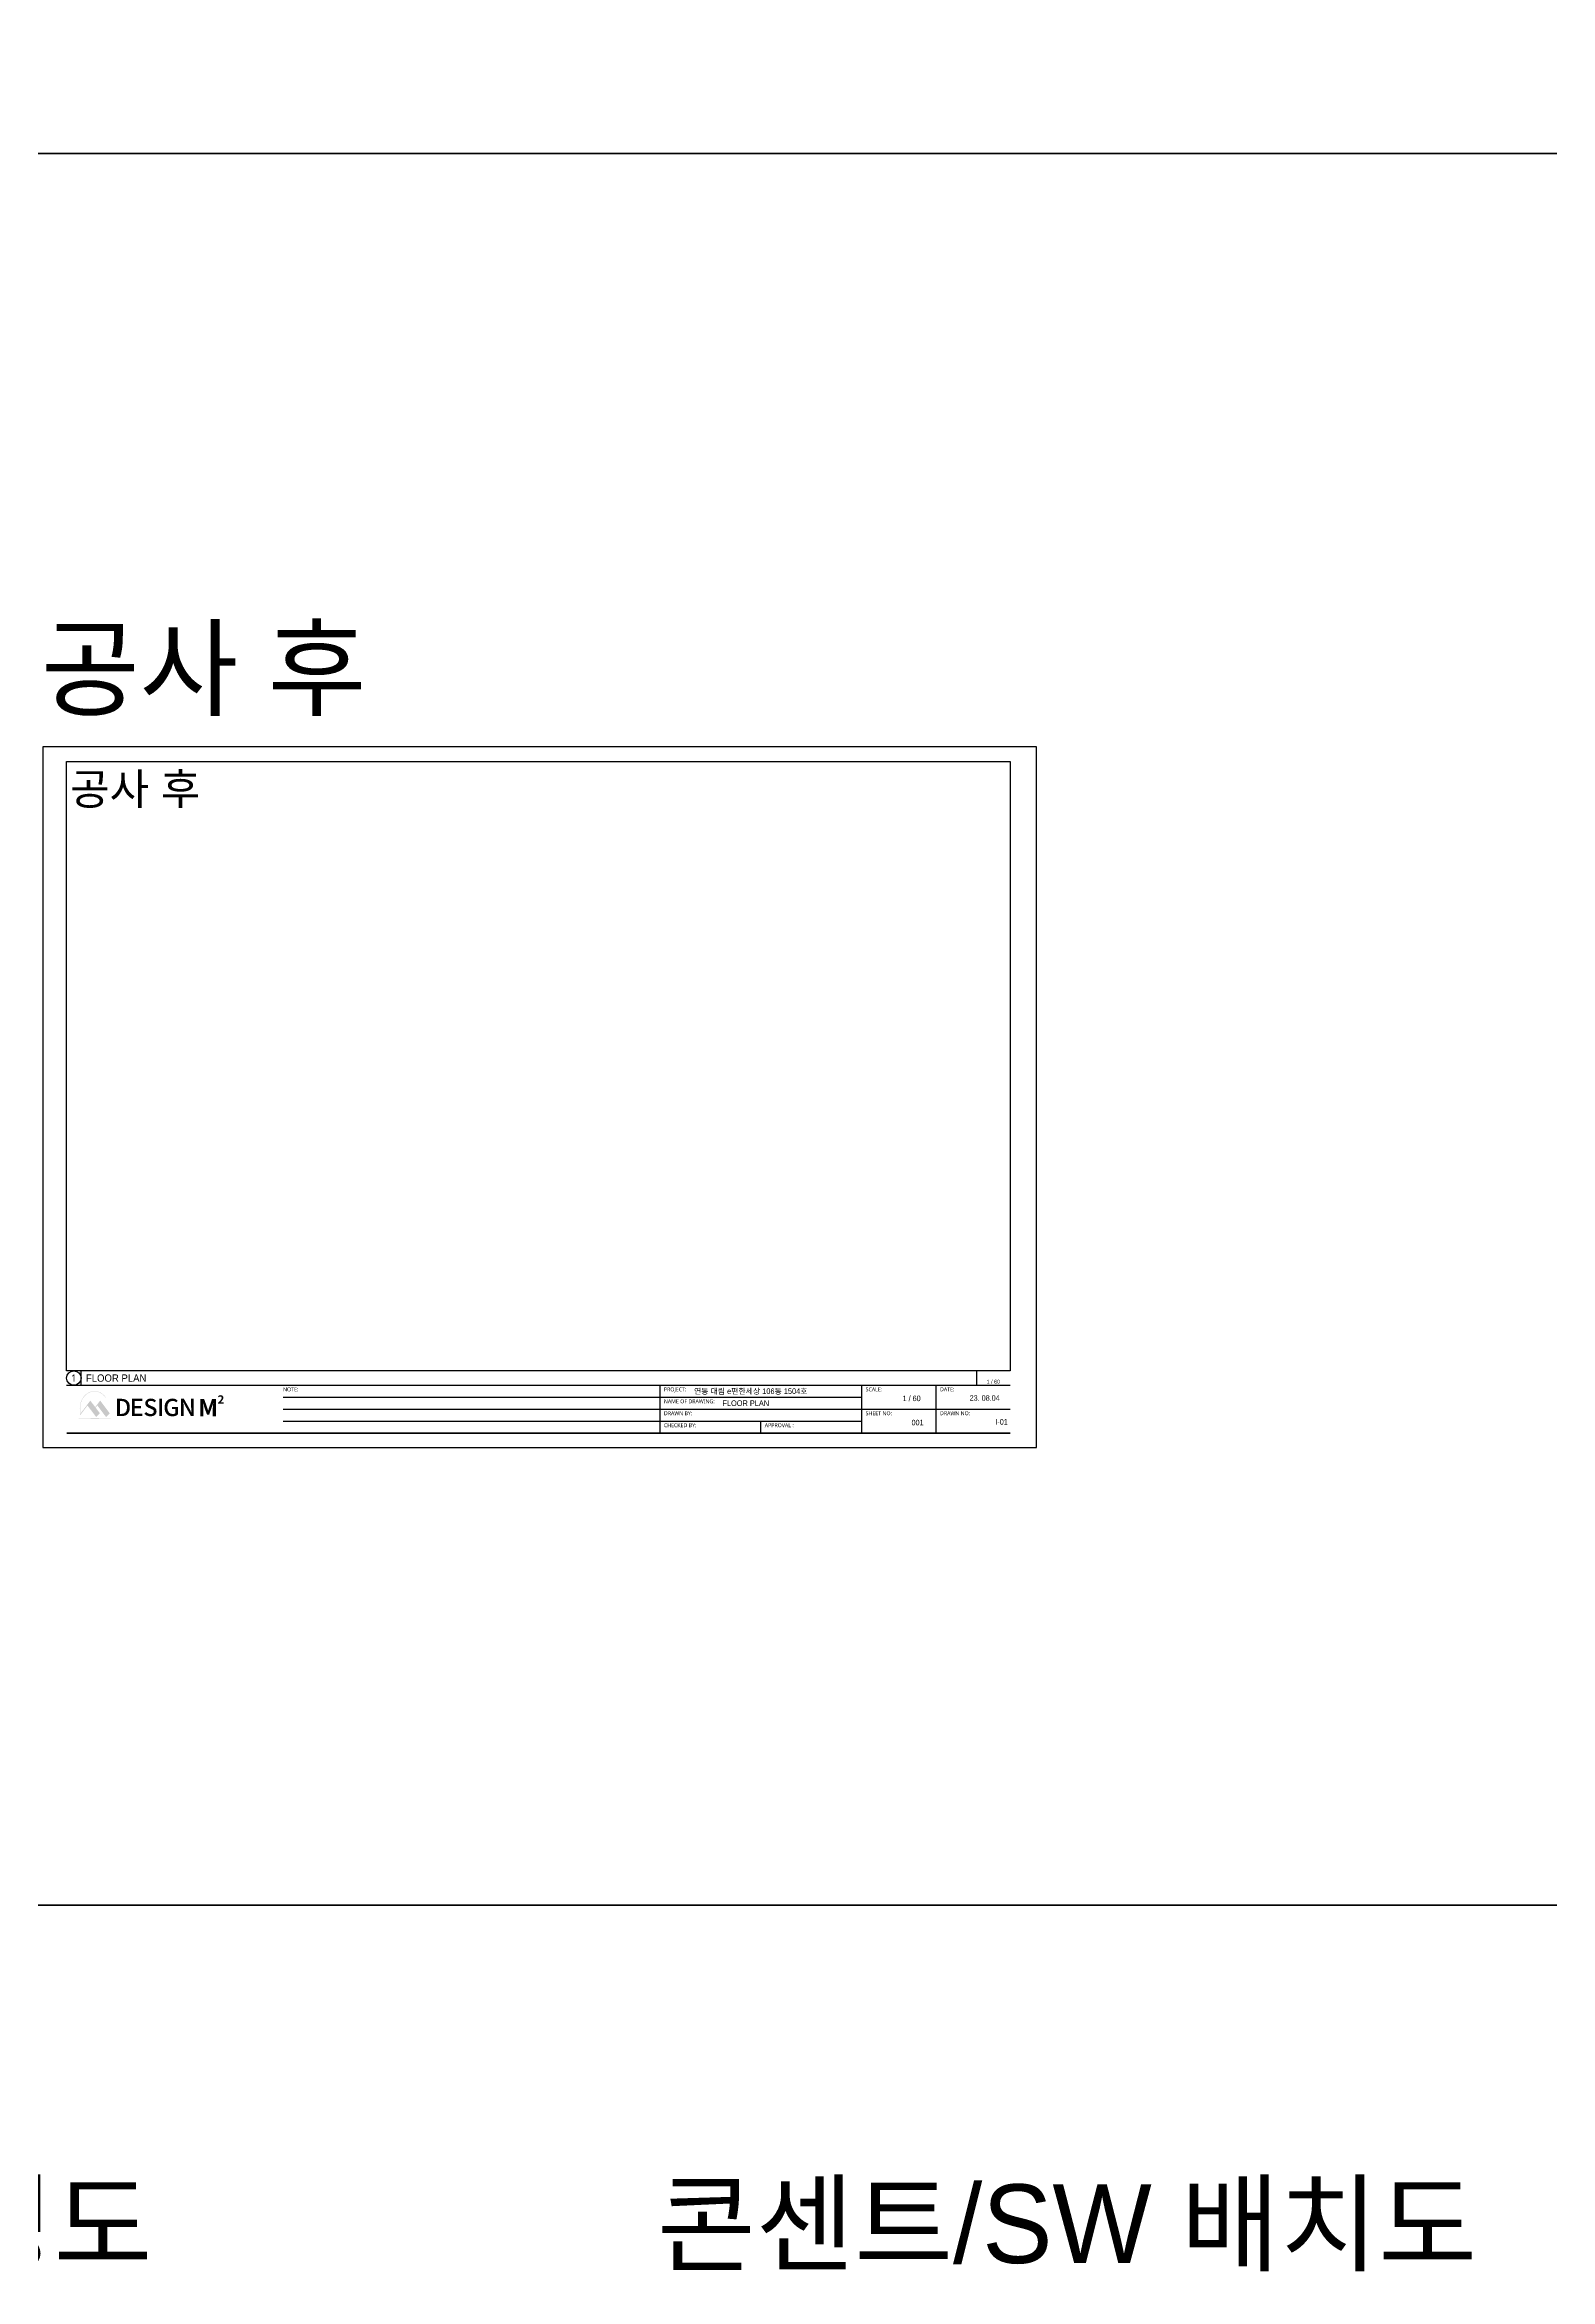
# Model space of a CAD drawing. Header units: millimetres. Extents: x 0 to 400063, y 963 to 238763.
# Drawn here: x 91487 to 129773, y 125095 to 181929 of the extents above; entities that cross this region are included whole.
import ezdxf
from ezdxf.enums import TextEntityAlignment as Align

# ---------------------------------------------------------------- set-up
doc = ezdxf.new("R2010")
doc.units = ezdxf.units.MM
doc.header["$LTSCALE"] = 40
doc.linetypes.add('HIDDEN', pattern=[2, 1, -1])
doc.layers.get('Defpoints').update_dxf_attribs({"color": 249})
for name, color, linetype in [('01-FUR', 6, 'Continuous'), ('3TXT', 3, 'Continuous'), ('DWG', 7, 'Continuous'), ('FORTXT', 6, 'Continuous'), ('GPG-TEXT', 3, 'Continuous'), ('sheet', 7, 'Continuous'), ('★FORM', 7, 'Continuous')]:
    doc.layers.add(name, color=color, linetype=linetype)
doc.styles.add('마감재', font='stylu.ttf')
doc.styles.add('맑은고딕', font='malgun.ttf')
doc.styles.add('울릉도L', font='HYWULM.TTF')

msp = doc.modelspace()

# ---------------------------------------------------------------- hatches: boundary and pattern name
at = {"layer": 'DWG'}
h = msp.add_hatch(color=8, dxfattribs=at)
h.dxf.hatch_style = 2
edge = h.paths.add_edge_path()
edge.add_spline(control_points=[(92381.3, 147086.3), (92381.3, 147086.3), (92390.1, 147079.3), (92390.1, 147079.3), (92390.7, 147078.8), (92391.5, 147078.6), (92392.3, 147078.7), (92393, 147078.8), (92393.8, 147079.2), (92394.2, 147079.9), (92394.2, 147079.9), (92574.2, 147319.5), (92574.2, 147319.5), (92574.2, 147319.5), (92794.2, 147028.8), (92794.2, 147028.8), (92794.8, 147028.1), (92795.5, 147027.7), (92796.4, 147027.7), (92796.5, 147027.7), (92796.5, 147027.7), (92796.6, 147027.7), (92797.4, 147027.7), (92798.1, 147028), (92798.7, 147028.5), (92798.7, 147028.5), (92888.6, 147118.8), (92888.6, 147118.8), (92889.7, 147119.9), (92889.8, 147121.5), (92888.9, 147122.7), (92888.9, 147122.7), (92783, 147263.1), (92783, 147263.1), (92783, 147263.1), (92825.4, 147319.5), (92825.4, 147319.5), (92825.4, 147319.5), (93045.5, 147028.8), (93045.5, 147028.8), (93046, 147028.1), (93046.8, 147027.7), (93047.6, 147027.7), (93047.7, 147027.7), (93047.8, 147027.7), (93047.8, 147027.7), (93048.6, 147027.7), (93049.4, 147028), (93049.9, 147028.5), (93049.9, 147028.5), (93139.9, 147118.8), (93139.9, 147118.8), (93140.9, 147119.9), (93141, 147121.5), (93140.1, 147122.7), (93140.1, 147122.7), (92900.1, 147441.1), (92900.1, 147441.1), (92899.5, 147441.9), (92898.6, 147442.3), (92897.7, 147442.3), (92897.7, 147442.3), (92897.7, 147442.3), (92897.7, 147442.3), (92896.8, 147442.3), (92895.9, 147441.9), (92895.4, 147441.1), (92895.4, 147441.1), (92772.3, 147277.3), (92772.3, 147277.3), (92772.3, 147277.3), (92648.9, 147441.1), (92648.9, 147441.1), (92648.3, 147441.9), (92647.4, 147442.3), (92646.5, 147442.3), (92646.5, 147442.3), (92646.5, 147442.3), (92646.5, 147442.3), (92645.6, 147442.3), (92644.7, 147441.9), (92644.1, 147441.1), (92644.1, 147441.1), (92406.2, 147124.3), (92406.2, 147124.3), (92395.1, 147165.6), (92389.4, 147208.7), (92389.4, 147252.4), (92389.4, 147486.5), (92551.8, 147677), (92751.4, 147677), (92859.3, 147677), (92960.8, 147621.1), (93029.9, 147523.7), (93030.3, 147523), (93031.2, 147522.8), (93031.9, 147523.3), (93031.9, 147523.3), (93036.8, 147526.5), (93036.8, 147526.5), (93037.1, 147526.8), (93037.3, 147527.1), (93037.4, 147527.5), (93037.5, 147527.8), (93037.4, 147528.2), (93037.2, 147528.5), (92966.4, 147628.4), (92862.2, 147685.6), (92751.4, 147685.6), (92546.9, 147685.6), (92380.5, 147491.3), (92380.5, 147252.4), (92380.5, 147205.5), (92386.9, 147159.4), (92399.5, 147115.3), (92399.5, 147115.3), (92380.7, 147090.4), (92380.7, 147090.4), (92379.8, 147089.1), (92380, 147087.3), (92381.3, 147086.3)], knot_values=[0, 0, 0, 0, 1, 1, 1, 2, 2, 2, 3, 3, 3, 4, 4, 4, 5, 5, 5, 6, 6, 6, 7, 7, 7, 8, 8, 8, 9, 9, 9, 10, 10, 10, 11, 11, 11, 12, 12, 12, 13, 13, 13, 14, 14, 14, 15, 15, 15, 16, 16, 16, 17, 17, 17, 18, 18, 18, 19, 19, 19, 20, 20, 20, 21, 21, 21, 22, 22, 22, 23, 23, 23, 24, 24, 24, 25, 25, 25, 26, 26, 26, 27, 27, 27, 28, 28, 28, 29, 29, 29, 30, 30, 30, 31, 31, 31, 32, 32, 32, 33, 33, 33, 34, 34, 34, 35, 35, 35, 36, 36, 36, 37, 37, 37, 38, 38, 38, 39, 39, 39, 40, 40, 40, 40], degree=3, periodic=0)
h = msp.add_hatch(color=8, dxfattribs=at)
h.dxf.hatch_style = 2
edge = h.paths.add_edge_path()
edge.add_spline(control_points=[(93329.3, 147489.4), (93329.3, 147489.4), (93442.2, 147489.4), (93442.2, 147489.4), (93575.8, 147489.4), (93652.1, 147414.2), (93652.1, 147270.9), (93652.1, 147128.2), (93575.8, 147049.4), (93445.8, 147049.4), (93445.8, 147049.4), (93329.3, 147049.4), (93329.3, 147049.4), (93329.3, 147049.4), (93329.3, 147489.4), (93329.3, 147489.4)], knot_values=[0, 0, 0, 0, 1, 1, 1, 2, 2, 2, 3, 3, 3, 4, 4, 4, 5, 5, 5, 5], degree=3, periodic=0)
edge = h.paths.add_edge_path()
edge.add_spline(control_points=[(93437.5, 147106.1), (93530.9, 147106.1), (93581.1, 147161.6), (93581.1, 147270.9), (93581.1, 147380.7), (93530.9, 147432.7), (93437.5, 147432.7), (93437.5, 147432.7), (93397.9, 147432.7), (93397.9, 147432.7), (93397.9, 147432.7), (93397.9, 147106.1), (93397.9, 147106.1), (93397.9, 147106.1), (93437.5, 147106.1), (93437.5, 147106.1)], knot_values=[0, 0, 0, 0, 1, 1, 1, 2, 2, 2, 3, 3, 3, 4, 4, 4, 5, 5, 5, 5], degree=3, periodic=0)
h = msp.add_hatch(color=8, dxfattribs=at)
h.dxf.hatch_style = 2
h.paths.add_polyline_path([(93710.5, 147489.4), (93967.6, 147489.4), (93967.6, 147430.9), (93779, 147430.9), (93779, 147308.5), (93938.6, 147308.5), (93938.6, 147250), (93779, 147250), (93779, 147107.9), (93974.1, 147107.9), (93974.1, 147049.4), (93710.5, 147049.4)])
h = msp.add_hatch(color=8, dxfattribs=at)
h.dxf.hatch_style = 2
edge = h.paths.add_edge_path()
edge.add_spline(control_points=[(94023.5, 147106.1), (94023.5, 147106.1), (94063.7, 147153.9), (94063.7, 147153.9), (94095.1, 147122.2), (94137.6, 147101.9), (94179.6, 147101.9), (94232.2, 147101.9), (94261.7, 147127), (94261.7, 147164), (94261.7, 147204), (94232.2, 147216.5), (94192, 147234.5), (94192, 147234.5), (94131.7, 147260.7), (94131.7, 147260.7), (94089.7, 147278.6), (94043, 147312.1), (94043, 147376), (94043, 147445.2), (94103.3, 147497.2), (94186.1, 147497.2), (94236.9, 147497.2), (94284.8, 147475.7), (94317.9, 147441.6), (94317.9, 147441.6), (94281.8, 147397.5), (94281.8, 147397.5), (94254.7, 147421.9), (94224.5, 147436.9), (94186.1, 147436.9), (94141.8, 147436.9), (94112.8, 147415.4), (94112.8, 147380.7), (94112.8, 147342.5), (94147.7, 147328.2), (94183.1, 147313.9), (94183.1, 147313.9), (94242.8, 147288.2), (94242.8, 147288.2), (94294.3, 147266.1), (94331.5, 147233.9), (94331.5, 147169.4), (94331.5, 147098.9), (94273.6, 147041.6), (94178.4, 147041.6), (94118.7, 147041.6), (94063.1, 147065.5), (94023.5, 147106.1)], knot_values=[0, 0, 0, 0, 1, 1, 1, 2, 2, 2, 3, 3, 3, 4, 4, 4, 5, 5, 5, 6, 6, 6, 7, 7, 7, 8, 8, 8, 9, 9, 9, 10, 10, 10, 11, 11, 11, 12, 12, 12, 13, 13, 13, 14, 14, 14, 15, 15, 15, 16, 16, 16, 16], degree=3, periodic=0)
h = msp.add_hatch(color=8, dxfattribs=at)
h.dxf.hatch_style = 2
h.paths.add_polyline_path([(94399.2, 147489.4), (94467.8, 147489.4), (94467.8, 147049.4), (94399.2, 147049.4)])
h = msp.add_hatch(color=8, dxfattribs=at)
h.dxf.hatch_style = 2
edge = h.paths.add_edge_path()
edge.add_spline(control_points=[(94535.4, 147267.9), (94535.4, 147411.2), (94622.9, 147497.2), (94738.2, 147497.2), (94799.7, 147497.2), (94841, 147469.7), (94867.6, 147441.6), (94867.6, 147441.6), (94831, 147397.5), (94831, 147397.5), (94809.1, 147419.5), (94782.5, 147436.9), (94740.6, 147436.9), (94659.6, 147436.9), (94605.8, 147373.6), (94605.8, 147270.3), (94605.8, 147165.8), (94653.7, 147101.9), (94743.5, 147101.9), (94770.1, 147101.9), (94796.7, 147109.7), (94812.1, 147123.4), (94812.1, 147123.4), (94812.1, 147226.7), (94812.1, 147226.7), (94812.1, 147226.7), (94725.8, 147226.7), (94725.8, 147226.7), (94725.8, 147226.7), (94725.8, 147283.4), (94725.8, 147283.4), (94725.8, 147283.4), (94874.1, 147283.4), (94874.1, 147283.4), (94874.1, 147283.4), (94874.1, 147093), (94874.1, 147093), (94845.2, 147063.7), (94796.1, 147041.6), (94736.4, 147041.6), (94620.6, 147041.6), (94535.4, 147124), (94535.4, 147267.9)], knot_values=[0, 0, 0, 0, 1, 1, 1, 2, 2, 2, 3, 3, 3, 4, 4, 4, 5, 5, 5, 6, 6, 6, 7, 7, 7, 8, 8, 8, 9, 9, 9, 10, 10, 10, 11, 11, 11, 12, 12, 12, 13, 13, 13, 14, 14, 14, 14], degree=3, periodic=0)
h = msp.add_hatch(color=8, dxfattribs=at)
h.dxf.hatch_style = 2
edge = h.paths.add_edge_path()
edge.add_spline(control_points=[(94956.9, 147489.4), (94956.9, 147489.4), (95027.2, 147489.4), (95027.2, 147489.4), (95027.2, 147489.4), (95171.5, 147230.9), (95171.5, 147230.9), (95171.5, 147230.9), (95217, 147137.7), (95217, 147137.7), (95217, 147137.7), (95219.9, 147137.7), (95219.9, 147137.7), (95216.4, 147183.1), (95211.1, 147236.3), (95211.1, 147284), (95211.1, 147284), (95211.1, 147489.4), (95211.1, 147489.4), (95211.1, 147489.4), (95276.1, 147489.4), (95276.1, 147489.4), (95276.1, 147489.4), (95276.1, 147049.4), (95276.1, 147049.4), (95276.1, 147049.4), (95205.8, 147049.4), (95205.8, 147049.4), (95205.8, 147049.4), (95061.5, 147308.5), (95061.5, 147308.5), (95061.5, 147308.5), (95016, 147400.4), (95016, 147400.4), (95016, 147400.4), (95013.1, 147400.4), (95013.1, 147400.4), (95016.6, 147355.1), (95021.9, 147304.3), (95021.9, 147256.5), (95021.9, 147256.5), (95021.9, 147049.4), (95021.9, 147049.4), (95021.9, 147049.4), (94956.9, 147049.4), (94956.9, 147049.4), (94956.9, 147049.4), (94956.9, 147489.4), (94956.9, 147489.4)], knot_values=[0, 0, 0, 0, 1, 1, 1, 2, 2, 2, 3, 3, 3, 4, 4, 4, 5, 5, 5, 6, 6, 6, 7, 7, 7, 8, 8, 8, 9, 9, 9, 10, 10, 10, 11, 11, 11, 12, 12, 12, 13, 13, 13, 14, 14, 14, 15, 15, 15, 16, 16, 16, 16], degree=3, periodic=0)
h = msp.add_hatch(color=8, dxfattribs=at)
h.dxf.hatch_style = 2
edge = h.paths.add_edge_path()
edge.add_spline(control_points=[(95443.8, 147484), (95443.8, 147484), (95540.7, 147484), (95540.7, 147484), (95540.7, 147484), (95615.2, 147276.8), (95615.2, 147276.8), (95624.7, 147249.4), (95632.9, 147220.1), (95641.8, 147192.1), (95641.8, 147192.1), (95644.7, 147192.1), (95644.7, 147192.1), (95654.2, 147220.1), (95661.9, 147249.4), (95671.4, 147276.8), (95671.4, 147276.8), (95744.1, 147484), (95744.1, 147484), (95744.1, 147484), (95841, 147484), (95841, 147484), (95841, 147484), (95841, 147041.6), (95841, 147041.6), (95841, 147041.6), (95761.2, 147041.6), (95761.2, 147041.6), (95761.2, 147041.6), (95761.2, 147226.1), (95761.2, 147226.1), (95761.2, 147267.9), (95767.7, 147329.4), (95772.4, 147371.2), (95772.4, 147371.2), (95769.5, 147371.2), (95769.5, 147371.2), (95769.5, 147371.2), (95734, 147267.3), (95734, 147267.3), (95734, 147267.3), (95666.6, 147081.6), (95666.6, 147081.6), (95666.6, 147081.6), (95616.4, 147081.6), (95616.4, 147081.6), (95616.4, 147081.6), (95548.4, 147267.3), (95548.4, 147267.3), (95548.4, 147267.3), (95513.5, 147371.2), (95513.5, 147371.2), (95513.5, 147371.2), (95511.2, 147371.2), (95511.2, 147371.2), (95515.3, 147329.4), (95522.4, 147267.9), (95522.4, 147226.1), (95522.4, 147226.1), (95522.4, 147041.6), (95522.4, 147041.6), (95522.4, 147041.6), (95443.8, 147041.6), (95443.8, 147041.6), (95443.8, 147041.6), (95443.8, 147484), (95443.8, 147484)], knot_values=[0, 0, 0, 0, 1, 1, 1, 2, 2, 2, 3, 3, 3, 4, 4, 4, 5, 5, 5, 6, 6, 6, 7, 7, 7, 8, 8, 8, 9, 9, 9, 10, 10, 10, 11, 11, 11, 12, 12, 12, 13, 13, 13, 14, 14, 14, 15, 15, 15, 16, 16, 16, 17, 17, 17, 18, 18, 18, 19, 19, 19, 20, 20, 20, 21, 21, 21, 22, 22, 22, 22], degree=3, periodic=0)
h = msp.add_hatch(color=8, dxfattribs=at)
h.dxf.hatch_style = 2
edge = h.paths.add_edge_path()
edge.add_spline(control_points=[(95892.8, 147387.4), (95950.1, 147442.6), (95987.9, 147480.4), (95987.9, 147512.5), (95987.9, 147534.4), (95976, 147547.6), (95954.9, 147547.6), (95938.9, 147547.6), (95925.8, 147536.8), (95914.5, 147524.5), (95914.5, 147524.5), (95890.7, 147548.5), (95890.7, 147548.5), (95910.9, 147570.4), (95930.5, 147582.4), (95960.5, 147582.4), (96002.1, 147582.4), (96029.8, 147555.7), (96029.8, 147514.9), (96029.8, 147477.1), (95995.3, 147438.1), (95956.1, 147396.7), (95967.1, 147397.9), (95981.6, 147399.1), (95992, 147399.1), (95992, 147399.1), (96040.2, 147399.1), (96040.2, 147399.1), (96040.2, 147399.1), (96040.2, 147361.9), (96040.2, 147361.9), (96040.2, 147361.9), (95892.8, 147361.9), (95892.8, 147361.9), (95892.8, 147361.9), (95892.8, 147387.4), (95892.8, 147387.4)], knot_values=[0, 0, 0, 0, 1, 1, 1, 2, 2, 2, 3, 3, 3, 4, 4, 4, 5, 5, 5, 6, 6, 6, 7, 7, 7, 8, 8, 8, 9, 9, 9, 10, 10, 10, 11, 11, 11, 12, 12, 12, 12], degree=3, periodic=0)
h = msp.add_hatch(color=8, dxfattribs=at)
h.dxf.hatch_style = 2
edge = h.paths.add_edge_path()
edge.add_spline(control_points=[(92760.4, 146997.6), (92531.6, 146997.6), (92307.7, 146986.3), (92307.7, 146986.3), (92307.7, 146986.3), (92307.7, 146980.4), (92307.7, 146980.4), (92307.7, 146980.4), (93213.1, 146980.4), (93213.1, 146980.4), (93213.1, 146980.4), (93213.1, 146986.3), (93213.1, 146986.3), (93213.1, 146986.3), (92989.2, 146997.6), (92760.4, 146997.6)], knot_values=[0, 0, 0, 0, 1, 1, 1, 2, 2, 2, 3, 3, 3, 4, 4, 4, 5, 5, 5, 5], degree=3, periodic=0)

# ---------------------------------------------------------------- linework, layer by layer
at = {"color": 6}
msp.add_line((92411.1, 147833.3), (92411.1, 148199.7), dxfattribs=at)
msp.add_circle((92227.9, 148016.5), 183.2, dxfattribs=at)
at = {"layer": '01-FUR', "color": 140, "linetype": 'Continuous'}
for p, q in [((107127.4, 147833.3), (107127.4, 146617.3)), ((112257.4, 147833.3), (112257.4, 146617.3)), ((114148.7, 147833.3), (114148.7, 146617.3)), ((97551, 147529.3), (112257.4, 147529.3)), ((97551, 147225.3), (116039.9, 147225.3)), ((97551, 146921.3), (112257.4, 146921.3)), ((109692.4, 146921.3), (109692.4, 146617.3))]:
    msp.add_line(p, q, dxfattribs=at)
at = {"layer": 'Defpoints', "color": 9}
msp.add_lwpolyline([(116705.4, 164068.5), (91442.3, 164068.5), (91442.3, 146248.5), (116705.4, 146248.5)], close=True, dxfattribs=at)
at = {"layer": 'Defpoints'}
msp.add_lwpolyline([(92044.7, 163695.3), (116039.9, 163695.3), (116039.9, 148199.7), (92044.7, 148199.7)], close=True, dxfattribs=at)
at = {"layer": 'DWG', "color": 2, "const_width": 40.2}
msp.add_lwpolyline([(116039.9, 146617.3), (92044.7, 146617.3)], dxfattribs=at)
at = {"layer": 'FORTXT', "color": 6}
for p, q in [((92044.7, 147833.3), (116039.9, 147833.3)), ((115179.3, 148199.7), (115179.3, 147833.3))]:
    msp.add_line(p, q, dxfattribs=at)
at = {"layer": '★FORM'}
for points in [[(47908.6, 223713.3), (335029.2, 223713.3), (335029.2, 179163.3), (47908.6, 179163.3)], [(47908.6, 179163.3), (335029.2, 179163.3), (335029.2, 179163.3), (47908.6, 179163.3)], [(47908.6, 179163.3), (335029.2, 179163.3), (335029.2, 134613.3), (47908.6, 134613.3)], [(47908.6, 134613.3), (335029.2, 134613.3), (335029.2, 90063.3), (47908.6, 90063.3)]]:
    msp.add_lwpolyline(points, close=True, dxfattribs=at)

# ---------------------------------------------------------------- texts
at = {"layer": '3TXT', "linetype": 'Continuous', "style": '마감재'}
for s, height, p in [('공사 후', 2000, (91393, 165067.4)), ('공사 후', 800, (92134.2, 162598.7)), ('천정도', 2000, (86697.5, 125508.4)), ('콘센트/SW 배치도', 2000, (107055.9, 125508.4))]:
    msp.add_text(s, height=height, dxfattribs=at).set_placement(p)
at = {"layer": 'GPG-TEXT', "color": 7, "linetype": 'HIDDEN', "style": '맑은고딕'}
msp.add_text('1', height=185.7, dxfattribs=at).set_placement((92227.9, 148016.5), align=Align.MIDDLE_CENTER)
at = {"layer": 'sheet', "color": 7, "style": '울릉도L'}
msp.add_text('FLOOR PLAN', height=185.67, dxfattribs=at).set_placement((92534.9, 148016.5), align=Align.MIDDLE_LEFT)
at = {"layer": 'sheet', "color": 6}
for s, height, style, p in [('NOTE:', 100.04, '맑은고딕', (97547.7, 147679.4)), ('PROJECT:', 100.04, '맑은고딕', (107232.6, 147679.4)), ('SCALE:', 100.04, '맑은고딕', (112362.7, 147679.4)), ('DATE:', 100.04, '맑은고딕', (114253.9, 147679.4)), ('NAME OF DRAWING:', 100.036, '맑은고딕', (107232.6, 147375.5)), ('1 / 60', 140.29, '울릉도L', (113303, 147430.1)), ('23. 08.04', 140.29, '울릉도L', (115006.8, 147440.4)), ('CHECKED BY:', 100.036, '맑은고딕', (107232.6, 146767.5)), ('DRAWN BY:', 100.04, '맑은고딕', (107232.6, 147071.5)), ('APPROVAL :', 100.04, '맑은고딕', (109797.7, 146767.5)), ('SHEET NO:', 100.04, '맑은고딕', (112362.7, 147071.5)), ('001', 140.29, '울릉도L', (113529.6, 146815)), ('DRAWN NO:', 100.04, '맑은고딕', (114253.9, 147071.5))]:
    msp.add_text(s, height=height, dxfattribs=dict(at, style=style)).set_placement(p)
at = {"layer": 'sheet', "color": 6, "style": '울릉도L'}
for s, height, p in [('연동 대림 e편한세상 106동 1504호', 143.175, (107997.8, 147682.4)), ('FLOOR PLAN', 143.17, (108721.7, 147377.3))]:
    msp.add_text(s, height=height, dxfattribs=at).set_placement(p, align=Align.MIDDLE_LEFT)
at = {"layer": 'sheet', "color": 7, "style": '울릉도L'}
msp.add_text('1 / 60', height=98.44, dxfattribs=at).set_placement((115609.6, 147924.9), align=Align.MIDDLE_CENTER)
at = {"layer": 'sheet', "color": 6, "style": '울릉도L'}
msp.add_text('I-01', height=140.29, dxfattribs=at).set_placement((115978, 146832.5), align=Align.RIGHT)

doc.saveas('drawing.dxf')
